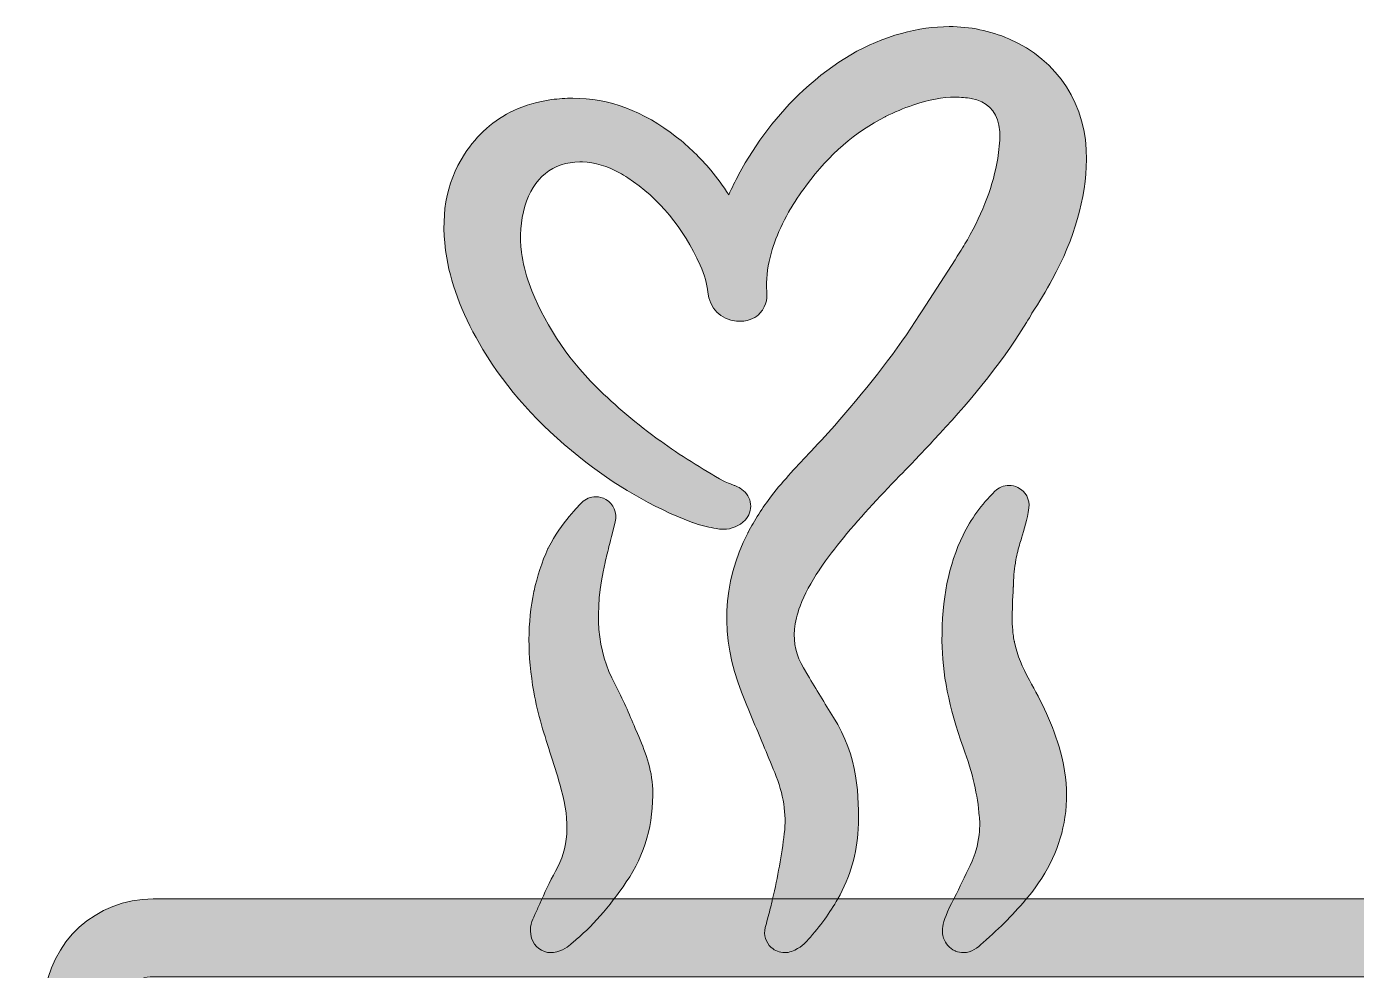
# Model space of a CAD drawing. Extents: x 44 to 1106, y -676 to 31.
# Drawn here: x 81.4 to 312.4, y -133.2 to 30.8 of the extents above; entities that cross this region are included whole.
import ezdxf

# ---------------------------------------------------------------- set-up
doc = ezdxf.new("R2010")
doc.units = 0
doc.header["$MEASUREMENT"] = 0
doc.layers.add('Layer 1', color=7, linetype='Continuous', lineweight=0)

# ---------------------------------------------------------------- blocks, each defined once
blk = doc.blocks.new('Block_2')
at = {"layer": 'Layer 1', "true_color": 0xd0a06e, "transparency": 33554687}
h = blk.add_hatch(color=33, dxfattribs=at)
h.dxf.hatch_style = 2
edge = h.paths.add_edge_path()
edge.add_spline(control_points=[(265.52, 7.7), (265.42, 0.87), (263.48, -5.95), (259.58, -13.14), (258.52, -15.11), (257.33, -17.09), (256.05, -19.03), (255.77, -19.52), (255.46, -20.05), (255.1, -20.64), (250.38, -28.39), (244.58, -35.02), (239.03, -41.02), (237.26, -42.94), (235.44, -44.83), (233.67, -46.66), (230.16, -50.3), (226.53, -54.08), (223.32, -58.02), (221.94, -59.72), (220.49, -61.56), (219.2, -63.47), (219.18, -63.51), (219.16, -63.55), (219.13, -63.58), (217.65, -65.78), (216.56, -67.84), (215.78, -69.88), (215.25, -71.29), (214.93, -72.65), (214.81, -73.92), (214.81, -73.92), (214.81, -73.96), (214.81, -73.96), (214.61, -76.32), (215.13, -78.51), (216.39, -80.64), (216.39, -80.64), (217.13, -81.89), (217.13, -81.89), (218.57, -84.32), (220.06, -86.82), (221.58, -89.22), (225.85, -95.93), (226.11, -103.12), (225.86, -108.64), (225.67, -112.88), (224.52, -116.86), (222.32, -120.77), (222.32, -120.77), (211.01, -120.77), (211.01, -120.77), (211.89, -116.97), (212.58, -113.14), (213.04, -109.4), (213.46, -106.05), (212.91, -102.59), (211.37, -98.81), (210.7, -97.19), (210.03, -95.57), (209.36, -93.95), (208.11, -90.97), (206.84, -87.9), (205.63, -84.85), (201.86, -75.27), (202.21, -65.97), (206.69, -57.21), (206.71, -57.19), (206.72, -57.16), (206.74, -57.13), (207.84, -54.98), (209.21, -52.83), (210.82, -50.75), (212.98, -47.95), (215.38, -45.42), (217.7, -42.97), (219.27, -41.32), (220.88, -39.61), (222.36, -37.89), (227.97, -31.32), (232.66, -25.47), (236.51, -19.31), (236.51, -19.31), (236.97, -18.57), (236.97, -18.57), (236.97, -18.57), (242.7, -9.72), (242.7, -9.72), (242.7, -9.72), (243.09, -9.11), (243.09, -9.11), (243.71, -8.15), (244.29, -7.2), (244.84, -6.24), (247.63, -1.38), (249.35, 3.24), (250.1, 7.88), (250.32, 9.25), (250.52, 10.71), (250.47, 12.1), (250.47, 12.1), (250.47, 12.13), (250.47, 12.13), (250.45, 12.65), (250.39, 13.16), (250.29, 13.63), (249.77, 16.28), (248.25, 17.75), (245.52, 18.27), (244.62, 18.44), (243.68, 18.53), (242.73, 18.53), (240.53, 18.53), (238.2, 18.09), (235.39, 17.14), (233.75, 16.59), (232.15, 15.92), (230.64, 15.16), (230.61, 15.14), (230.58, 15.13), (230.55, 15.12), (225.35, 12.47), (220.88, 8.59), (216.89, 3.25), (215.73, 1.7), (214.75, 0.23), (213.91, -1.24), (213.9, -1.25), (213.9, -1.26), (213.89, -1.27), (213.73, -1.55), (213.57, -1.84), (213.41, -2.14), (212.44, -3.93), (211.7, -5.66), (211.11, -7.44), (210.9, -8.09), (210.72, -8.7), (210.57, -9.31), (210.07, -11.25), (209.88, -13.25), (210, -15.27), (210.04, -15.85), (210.14, -17.62), (208.81, -19.03), (208.22, -19.66), (207.15, -20.4), (205.41, -20.4), (205.19, -20.4), (204.98, -20.39), (204.74, -20.37), (201.97, -20.12), (200.01, -18.16), (199.76, -15.35), (199.63, -13.91), (199.2, -12.43), (198.41, -10.68), (195.46, -4.1), (191.35, 0.87), (185.84, 4.52), (185.37, 4.83), (184.9, 5.12), (184.42, 5.38), (182.28, 6.56), (180.18, 7.17), (178, 7.27), (177.85, 7.27), (177.69, 7.27), (177.52, 7.27), (172.87, 7.27), (169.39, 4.47), (167.98, -0.42), (167.23, -3), (167.03, -5.69), (167.38, -8.42), (167.38, -8.44), (167.39, -8.46), (167.39, -8.49), (167.62, -10.22), (168.07, -12.04), (168.74, -13.87), (171.14, -20.47), (175.06, -26.51), (180.38, -31.8), (183.75, -35.15), (187.48, -38.31), (191.48, -41.19), (191.48, -41.19), (191.51, -41.21), (191.51, -41.21), (194.92, -43.67), (198.63, -46.01), (202.54, -48.17), (202.83, -48.33), (203.24, -48.48), (203.67, -48.65), (203.79, -48.7), (204.12, -48.82), (204.12, -48.82), (204.28, -48.89), (204.44, -48.95), (204.59, -49.01), (205.04, -49.19), (205.38, -49.44), (205.58, -49.58), (205.61, -49.61), (205.63, -49.62), (205.65, -49.63), (206.52, -50.21), (207.08, -51.13), (207.19, -52.16), (207.3, -53.19), (206.95, -54.21), (206.23, -54.96), (205.23, -55.99), (203.88, -56.55), (202.44, -56.55), (202.44, -56.55), (202.37, -56.55), (202.37, -56.55), (201.99, -56.54), (201.6, -56.5), (201.21, -56.42), (201.21, -56.42), (200.81, -56.34), (200.81, -56.34), (199.62, -56.1), (198.39, -55.86), (197.12, -55.39), (197.05, -55.37), (196.97, -55.34), (196.9, -55.31), (190.1, -52.7), (183.71, -48.98), (177.37, -43.93), (170.36, -38.34), (164.89, -32.25), (160.69, -25.29), (157.35, -19.78), (155.3, -14.58), (154.41, -9.4), (153.21, -2.36), (154.21, 3.53), (157.48, 8.61), (159.68, 12.01), (162.57, 14.57), (166.08, 16.21), (168.07, 17.14), (170.27, 17.77), (172.62, 18.09), (173.84, 18.25), (175.07, 18.34), (176.28, 18.34), (182.62, 18.34), (188.52, 16.14), (194.32, 11.6), (196.45, 9.94), (198.45, 8), (200.26, 5.83), (201.37, 4.5), (202.41, 3.09), (203.4, 1.57), (203.95, 2.76), (204.52, 3.92), (205.11, 5.04), (208.08, 10.6), (211.86, 15.53), (216.36, 19.71), (221.71, 24.68), (227.28, 27.92), (233.38, 29.6), (236.23, 30.39), (239.02, 30.78), (241.7, 30.78), (245.29, 30.78), (248.77, 30.07), (252.05, 28.65), (260.61, 24.97), (265.65, 17.13), (265.52, 7.7)], knot_values=[0, 0, 0, 0, 1, 1, 1, 2, 2, 2, 3, 3, 3, 4, 4, 4, 5, 5, 5, 6, 6, 6, 7, 7, 7, 8, 8, 8, 9, 9, 9, 10, 10, 10, 11, 11, 11, 12, 12, 12, 13, 13, 13, 14, 14, 14, 15, 15, 15, 16, 16, 16, 17, 17, 17, 18, 18, 18, 19, 19, 19, 20, 20, 20, 21, 21, 21, 22, 22, 22, 23, 23, 23, 24, 24, 24, 25, 25, 25, 26, 26, 26, 27, 27, 27, 28, 28, 28, 29, 29, 29, 30, 30, 30, 31, 31, 31, 32, 32, 32, 33, 33, 33, 34, 34, 34, 35, 35, 35, 36, 36, 36, 37, 37, 37, 38, 38, 38, 39, 39, 39, 40, 40, 40, 41, 41, 41, 42, 42, 42, 43, 43, 43, 44, 44, 44, 45, 45, 45, 46, 46, 46, 47, 47, 47, 48, 48, 48, 49, 49, 49, 50, 50, 50, 51, 51, 51, 52, 52, 52, 53, 53, 53, 54, 54, 54, 55, 55, 55, 56, 56, 56, 57, 57, 57, 58, 58, 58, 59, 59, 59, 60, 60, 60, 61, 61, 61, 62, 62, 62, 63, 63, 63, 64, 64, 64, 65, 65, 65, 66, 66, 66, 67, 67, 67, 68, 68, 68, 69, 69, 69, 70, 70, 70, 71, 71, 71, 72, 72, 72, 73, 73, 73, 74, 74, 74, 75, 75, 75, 76, 76, 76, 77, 77, 77, 78, 78, 78, 79, 79, 79, 80, 80, 80, 81, 81, 81, 82, 82, 82, 83, 83, 83, 84, 84, 84, 85, 85, 85, 86, 86, 86, 87, 87, 87, 88, 88, 88, 89, 89, 89, 90, 90, 90, 91, 91, 91, 92, 92, 92, 93, 93, 93, 93], degree=3, periodic=0)
h = blk.add_hatch(color=33, dxfattribs=at)
h.dxf.hatch_style = 2
edge = h.paths.add_edge_path()
edge.add_spline(control_points=[(244.14, -130.1), (243.68, -130.1), (243.21, -130.01), (242.77, -129.82), (242.74, -129.81), (242.71, -129.8), (242.68, -129.78), (241.73, -129.35), (241.03, -128.56), (240.7, -127.56), (240.32, -126.4), (240.19, -124.84), (242.96, -119.87), (243.81, -118.05), (244.72, -116.15), (245.65, -114.22), (245.94, -113.61), (246.17, -112.99), (246.33, -112.39), (246.87, -110.34), (246.99, -108.69), (246.99, -107.67), (246.99, -107.04), (246.94, -106.7), (246.94, -106.7), (246.94, -106.67), (246.94, -106.63), (246.93, -106.6), (246.92, -106.54), (246.92, -106.47), (246.91, -106.41), (246.63, -102.76), (245.75, -98.94), (244.12, -94.4), (241.63, -87.43), (240.45, -81.57), (240.43, -75.95), (240.39, -68.65), (241.55, -62.8), (244.1, -57.55), (245.47, -54.75), (247.22, -52.33), (249.62, -49.94), (250.28, -49.28), (251.15, -48.92), (252.07, -48.92), (252.61, -48.92), (253.14, -49.05), (253.61, -49.28), (254.95, -49.94), (255.72, -51.38), (255.52, -52.85), (255.25, -54.92), (254.72, -56.6), (254.25, -58.09), (254.13, -58.49), (254, -58.88), (253.89, -59.28), (253.6, -60.25), (253.37, -61.25), (253.2, -62.26), (253.19, -62.33), (253.18, -62.4), (253.17, -62.46), (252.97, -63.73), (252.85, -65.07), (252.83, -66.44), (252.83, -66.5), (252.83, -66.57), (252.82, -66.63), (252.68, -68.78), (252.62, -70.69), (252.64, -72.29), (252.64, -72.32), (252.64, -72.36), (252.64, -72.39), (252.63, -73.14), (252.68, -73.88), (252.76, -74.6), (252.77, -74.62), (252.78, -74.75), (252.79, -74.78), (252.83, -75.22), (252.9, -75.61), (252.97, -75.93), (252.98, -75.97), (252.99, -76.01), (253, -76.04), (253.03, -76.16), (253.05, -76.28), (253.07, -76.39), (253.52, -78.41), (254.36, -80.51), (255.62, -82.78), (257.58, -86.32), (259.76, -90.56), (261.02, -95.23), (261.81, -98.16), (262.15, -101.05), (262.04, -103.84), (262.01, -104.76), (261.92, -105.69), (261.78, -106.59), (261.07, -111.49), (258.91, -116.16), (255.36, -120.44), (253.12, -123.15), (250.57, -125.74), (247.57, -128.35), (246.59, -129.28), (245.58, -130.1), (244.14, -130.1)], knot_values=[0, 0, 0, 0, 1, 1, 1, 2, 2, 2, 3, 3, 3, 4, 4, 4, 5, 5, 5, 6, 6, 6, 7, 7, 7, 8, 8, 8, 9, 9, 9, 10, 10, 10, 11, 11, 11, 12, 12, 12, 13, 13, 13, 14, 14, 14, 15, 15, 15, 16, 16, 16, 17, 17, 17, 18, 18, 18, 19, 19, 19, 20, 20, 20, 21, 21, 21, 22, 22, 22, 23, 23, 23, 24, 24, 24, 25, 25, 25, 26, 26, 26, 27, 27, 27, 28, 28, 28, 29, 29, 29, 30, 30, 30, 31, 31, 31, 32, 32, 32, 33, 33, 33, 34, 34, 34, 35, 35, 35, 36, 36, 36, 37, 37, 37, 37], degree=3, periodic=0)
h = blk.add_hatch(color=33, dxfattribs=at)
h.dxf.hatch_style = 2
edge = h.paths.add_edge_path()
edge.add_spline(control_points=[(172.48, -130.1), (170.95, -130.1), (169.58, -129.07), (169.14, -127.6), (168.6, -125.74), (169.33, -124.27), (169.65, -123.64), (169.68, -123.57), (169.7, -123.53), (169.72, -123.49), (170.01, -122.87), (170.29, -122.24), (170.56, -121.62), (171.4, -119.76), (172.26, -117.82), (173.31, -115.95), (175.56, -111.96), (175.87, -107.45), (174.31, -101.75), (173.78, -99.83), (173.15, -97.87), (172.55, -95.97), (171.4, -92.39), (170.22, -88.69), (169.53, -84.8), (168.4, -78.45), (168.41, -72.75), (169.55, -67.37), (169.55, -67.33), (169.56, -67.3), (169.57, -67.26), (170.11, -64.72), (170.93, -62.25), (171.98, -59.91), (172.01, -59.84), (172.05, -59.77), (172.08, -59.7), (174.39, -55.35), (177.45, -52.31), (177.86, -51.91), (178.51, -51.26), (179.38, -50.9), (180.31, -50.9), (180.9, -50.9), (181.5, -51.05), (182.02, -51.35), (183.38, -52.11), (184.06, -53.71), (183.68, -55.23), (183.68, -55.23), (183.07, -57.62), (183.07, -57.62), (183.07, -57.62), (183.02, -57.83), (183.02, -57.83), (183.02, -57.83), (182.84, -58.52), (182.84, -58.52), (182.84, -58.52), (182.71, -59.04), (182.71, -59.04), (182.38, -60.34), (182.14, -61.35), (181.92, -62.3), (179.94, -71.05), (180.47, -77.59), (183.64, -83.49), (184.99, -86.01), (186.09, -88.62), (187.16, -91.14), (187.16, -91.14), (187.52, -92.01), (187.52, -92.01), (188.77, -94.97), (190.06, -98.03), (190.18, -101.72), (190.37, -107.65), (188.83, -113.07), (185.6, -117.82), (182.57, -122.26), (179.62, -125.61), (176.29, -128.35), (176.25, -128.39), (176.2, -128.43), (176.15, -128.47), (175.58, -128.96), (174.55, -129.86), (172.94, -130.07), (172.79, -130.09), (172.63, -130.1), (172.48, -130.1)], knot_values=[0, 0, 0, 0, 1, 1, 1, 2, 2, 2, 3, 3, 3, 4, 4, 4, 5, 5, 5, 6, 6, 6, 7, 7, 7, 8, 8, 8, 9, 9, 9, 10, 10, 10, 11, 11, 11, 12, 12, 12, 13, 13, 13, 14, 14, 14, 15, 15, 15, 16, 16, 16, 17, 17, 17, 18, 18, 18, 19, 19, 19, 20, 20, 20, 21, 21, 21, 22, 22, 22, 23, 23, 23, 24, 24, 24, 25, 25, 25, 26, 26, 26, 27, 27, 27, 28, 28, 28, 29, 29, 29, 30, 30, 30, 30], degree=3, periodic=0)
h = blk.add_hatch(color=33, dxfattribs=at)
h.dxf.hatch_style = 2
edge = h.paths.add_edge_path()
edge.add_spline(control_points=[(343.27, -148.36), (343.25, -150.65), (343.19, -152.96), (343.1, -155.27), (342.94, -159.21), (342.66, -163.18), (342.28, -167.09), (342.23, -167.64), (342.18, -168.19), (342.12, -168.74), (342.11, -168.85), (342.09, -168.96), (342.08, -169.07), (341.75, -172.21), (341.34, -175.33), (340.88, -178.35), (339.8, -185.44), (338.35, -192.44), (336.56, -199.15), (336.54, -199.25), (336.51, -199.35), (336.48, -199.45), (334.56, -206.62), (332.22, -213.57), (329.52, -220.19), (328.7, -222.2), (327.85, -224.18), (326.96, -226.12), (325.87, -228.52), (324.7, -230.92), (323.5, -233.24), (323.2, -233.81), (322.91, -234.37), (322.6, -234.94), (321.07, -237.81), (319.44, -240.64), (317.74, -243.38), (316.16, -245.92), (314.52, -248.4), (312.81, -250.8), (311.68, -252.4), (310.51, -253.98), (309.32, -255.52), (308.58, -256.47), (307.84, -257.41), (307.08, -258.33), (306.78, -258.71), (306.47, -259.09), (306.15, -259.47), (305.53, -260.21), (304.9, -260.96), (304.25, -261.71), (303.64, -262.42), (302.75, -262.85), (301.81, -262.9), (298.51, -263.08), (295.46, -263.23), (292.46, -263.38), (292.41, -263.38), (292.35, -263.38), (292.3, -263.38), (290.94, -263.38), (289.69, -262.58), (289.13, -261.35), (288.54, -260.04), (288.79, -258.53), (289.79, -257.5), (290.1, -257.17), (290.42, -256.84), (290.73, -256.5), (293.05, -254.03), (295.28, -251.45), (297.39, -248.8), (303.07, -241.69), (308.08, -233.82), (312.31, -225.41), (314.41, -221.22), (316.34, -216.87), (318.07, -212.37), (320.15, -207.02), (321.95, -201.46), (323.48, -195.73), (324.33, -192.55), (325.1, -189.31), (325.78, -186.02), (327.07, -179.77), (328.06, -173.35), (328.73, -166.83), (329.89, -155.4), (329.86, -145.67), (329.62, -139.52), (329.51, -136.59), (327.12, -134.29), (324.18, -134.29), (324.18, -134.29), (103.39, -134.29), (103.39, -134.29), (100.56, -134.29), (98.23, -136.4), (97.98, -139.2), (96.32, -157.64), (97.67, -174.1), (100.87, -188.61), (103.26, -199.43), (106.67, -209.17), (110.61, -217.83), (118.9, -236.04), (129.53, -249.48), (137.93, -258.27), (138.26, -258.61), (138.58, -258.95), (138.91, -259.27), (139.9, -260.29), (140.17, -261.8), (139.6, -263.1), (139.04, -264.37), (137.79, -265.18), (136.42, -265.18), (136.38, -265.18), (136.35, -265.18), (136.31, -265.18), (133.53, -265.09), (130.51, -265), (127.09, -264.87), (126.14, -264.84), (125.24, -264.42), (124.61, -263.71), (122.84, -261.73), (121.12, -259.7), (119.46, -257.63), (113.03, -249.67), (107.39, -241.13), (102.61, -232.14), (87.52, -203.77), (81.43, -172.09), (84.51, -137.98), (85.4, -128.17), (93.52, -120.77), (103.39, -120.77), (103.39, -120.77), (324.18, -120.77), (324.18, -120.77), (334.41, -120.77), (342.74, -128.78), (343.13, -139), (343.25, -142.07), (343.29, -145.2), (343.27, -148.36)], knot_values=[0, 0, 0, 0, 1, 1, 1, 2, 2, 2, 3, 3, 3, 4, 4, 4, 5, 5, 5, 6, 6, 6, 7, 7, 7, 8, 8, 8, 9, 9, 9, 10, 10, 10, 11, 11, 11, 12, 12, 12, 13, 13, 13, 14, 14, 14, 15, 15, 15, 16, 16, 16, 17, 17, 17, 18, 18, 18, 19, 19, 19, 20, 20, 20, 21, 21, 21, 22, 22, 22, 23, 23, 23, 24, 24, 24, 25, 25, 25, 26, 26, 26, 27, 27, 27, 28, 28, 28, 29, 29, 29, 30, 30, 30, 31, 31, 31, 32, 32, 32, 33, 33, 33, 34, 34, 34, 35, 35, 35, 36, 36, 36, 37, 37, 37, 38, 38, 38, 39, 39, 39, 40, 40, 40, 41, 41, 41, 42, 42, 42, 43, 43, 43, 44, 44, 44, 45, 45, 45, 46, 46, 46, 47, 47, 47, 48, 48, 48, 49, 49, 49, 49], degree=3, periodic=0)
h = blk.add_hatch(color=33, dxfattribs=at)
h.dxf.hatch_style = 2
edge = h.paths.add_edge_path()
edge.add_spline(control_points=[(222.32, -120.77), (221, -123.13), (219.3, -125.47), (217.19, -127.83), (216.73, -128.35), (215.87, -129.32), (214.3, -129.89), (213.91, -130.03), (213.51, -130.1), (213.1, -130.1), (212.24, -130.1), (211.41, -129.78), (210.77, -129.2), (209.81, -128.33), (209.41, -127.01), (209.73, -125.76), (209.86, -125.25), (209.99, -124.76), (210.12, -124.27), (210.12, -124.27), (210.14, -124.22), (210.14, -124.22), (210.41, -123.16), (210.68, -122.17), (210.91, -121.18), (210.94, -121.05), (210.97, -120.91), (211.01, -120.77), (211.01, -120.77), (222.32, -120.77), (222.32, -120.77)], knot_values=[0, 0, 0, 0, 1, 1, 1, 2, 2, 2, 3, 3, 3, 4, 4, 4, 5, 5, 5, 6, 6, 6, 7, 7, 7, 8, 8, 8, 9, 9, 9, 10, 10, 10, 10], degree=3, periodic=0)
at = {"layer": 'Layer 1'}
for points, knots in [([(265.52, 7.7), (265.42, 0.87), (263.48, -5.95), (259.58, -13.14), (258.52, -15.11), (257.33, -17.09), (256.05, -19.03), (255.77, -19.52), (255.46, -20.05), (255.1, -20.64), (250.38, -28.39), (244.58, -35.02), (239.03, -41.02), (237.26, -42.94), (235.44, -44.83), (233.67, -46.66), (230.16, -50.3), (226.53, -54.08), (223.32, -58.02), (221.94, -59.72), (220.49, -61.56), (219.2, -63.47), (219.18, -63.51), (219.16, -63.55), (219.13, -63.58), (217.65, -65.78), (216.56, -67.84), (215.78, -69.88), (215.25, -71.29), (214.93, -72.65), (214.81, -73.92), (214.81, -73.92), (214.81, -73.96), (214.81, -73.96), (214.61, -76.32), (215.13, -78.51), (216.39, -80.64), (216.39, -80.64), (217.13, -81.89), (217.13, -81.89), (218.57, -84.32), (220.06, -86.82), (221.58, -89.22), (225.85, -95.93), (226.11, -103.12), (225.86, -108.64), (225.67, -112.88), (224.52, -116.86), (222.32, -120.77), (222.32, -120.77), (211.01, -120.77), (211.01, -120.77), (211.89, -116.97), (212.58, -113.14), (213.04, -109.4), (213.46, -106.05), (212.91, -102.59), (211.37, -98.81), (210.7, -97.19), (210.03, -95.57), (209.36, -93.95), (208.11, -90.97), (206.84, -87.9), (205.63, -84.85), (201.86, -75.27), (202.21, -65.97), (206.69, -57.21), (206.71, -57.19), (206.72, -57.16), (206.74, -57.13), (207.84, -54.98), (209.21, -52.83), (210.82, -50.75), (212.98, -47.95), (215.38, -45.42), (217.7, -42.97), (219.27, -41.32), (220.88, -39.61), (222.36, -37.89), (227.97, -31.32), (232.66, -25.47), (236.51, -19.31), (236.51, -19.31), (236.97, -18.57), (236.97, -18.57), (236.97, -18.57), (242.7, -9.72), (242.7, -9.72), (242.7, -9.72), (243.09, -9.11), (243.09, -9.11), (243.71, -8.15), (244.29, -7.2), (244.84, -6.24), (247.63, -1.38), (249.35, 3.24), (250.1, 7.88), (250.32, 9.25), (250.52, 10.71), (250.47, 12.1), (250.47, 12.1), (250.47, 12.13), (250.47, 12.13), (250.45, 12.65), (250.39, 13.16), (250.29, 13.63), (249.77, 16.28), (248.25, 17.75), (245.52, 18.27), (244.62, 18.44), (243.68, 18.53), (242.73, 18.53), (240.53, 18.53), (238.2, 18.09), (235.39, 17.14), (233.75, 16.59), (232.15, 15.92), (230.64, 15.16), (230.61, 15.14), (230.58, 15.13), (230.55, 15.12), (225.35, 12.47), (220.88, 8.59), (216.89, 3.25), (215.73, 1.7), (214.75, 0.23), (213.91, -1.24), (213.9, -1.25), (213.9, -1.26), (213.89, -1.27), (213.73, -1.55), (213.57, -1.84), (213.41, -2.14), (212.44, -3.93), (211.7, -5.66), (211.11, -7.44), (210.9, -8.09), (210.72, -8.7), (210.57, -9.31), (210.07, -11.25), (209.88, -13.25), (210, -15.27), (210.04, -15.85), (210.14, -17.62), (208.81, -19.03), (208.22, -19.66), (207.15, -20.4), (205.41, -20.4), (205.19, -20.4), (204.98, -20.39), (204.74, -20.37), (201.97, -20.12), (200.01, -18.16), (199.76, -15.35), (199.63, -13.91), (199.2, -12.43), (198.41, -10.68), (195.46, -4.1), (191.35, 0.87), (185.84, 4.52), (185.37, 4.83), (184.9, 5.12), (184.42, 5.38), (182.28, 6.56), (180.18, 7.17), (178, 7.27), (177.85, 7.27), (177.69, 7.27), (177.52, 7.27), (172.87, 7.27), (169.39, 4.47), (167.98, -0.42), (167.23, -3), (167.03, -5.69), (167.38, -8.42), (167.38, -8.44), (167.39, -8.46), (167.39, -8.49), (167.62, -10.22), (168.07, -12.04), (168.74, -13.87), (171.14, -20.47), (175.06, -26.51), (180.38, -31.8), (183.75, -35.15), (187.48, -38.31), (191.48, -41.19), (191.48, -41.19), (191.51, -41.21), (191.51, -41.21), (194.92, -43.67), (198.63, -46.01), (202.54, -48.17), (202.83, -48.33), (203.24, -48.48), (203.67, -48.65), (203.79, -48.7), (204.12, -48.82), (204.12, -48.82), (204.28, -48.89), (204.44, -48.95), (204.59, -49.01), (205.04, -49.19), (205.38, -49.44), (205.58, -49.58), (205.61, -49.61), (205.63, -49.62), (205.65, -49.63), (206.52, -50.21), (207.08, -51.13), (207.19, -52.16), (207.3, -53.19), (206.95, -54.21), (206.23, -54.96), (205.23, -55.99), (203.88, -56.55), (202.44, -56.55), (202.44, -56.55), (202.37, -56.55), (202.37, -56.55), (201.99, -56.54), (201.6, -56.5), (201.21, -56.42), (201.21, -56.42), (200.81, -56.34), (200.81, -56.34), (199.62, -56.1), (198.39, -55.86), (197.12, -55.39), (197.05, -55.37), (196.97, -55.34), (196.9, -55.31), (190.1, -52.7), (183.71, -48.98), (177.37, -43.93), (170.36, -38.34), (164.89, -32.25), (160.69, -25.29), (157.35, -19.78), (155.3, -14.58), (154.41, -9.4), (153.21, -2.36), (154.21, 3.53), (157.48, 8.61), (159.68, 12.01), (162.57, 14.57), (166.08, 16.21), (168.07, 17.14), (170.27, 17.77), (172.62, 18.09), (173.84, 18.25), (175.07, 18.34), (176.28, 18.34), (182.62, 18.34), (188.52, 16.14), (194.32, 11.6), (196.45, 9.94), (198.45, 8), (200.26, 5.83), (201.37, 4.5), (202.41, 3.09), (203.4, 1.57), (203.95, 2.76), (204.52, 3.92), (205.11, 5.04), (208.08, 10.6), (211.86, 15.53), (216.36, 19.71), (221.71, 24.68), (227.28, 27.92), (233.38, 29.6), (236.23, 30.39), (239.02, 30.78), (241.7, 30.78), (245.29, 30.78), (248.77, 30.07), (252.05, 28.65), (260.61, 24.97), (265.65, 17.13), (265.52, 7.7)], [0, 0, 0, 0, 1, 1, 1, 2, 2, 2, 3, 3, 3, 4, 4, 4, 5, 5, 5, 6, 6, 6, 7, 7, 7, 8, 8, 8, 9, 9, 9, 10, 10, 10, 11, 11, 11, 12, 12, 12, 13, 13, 13, 14, 14, 14, 15, 15, 15, 16, 16, 16, 17, 17, 17, 18, 18, 18, 19, 19, 19, 20, 20, 20, 21, 21, 21, 22, 22, 22, 23, 23, 23, 24, 24, 24, 25, 25, 25, 26, 26, 26, 27, 27, 27, 28, 28, 28, 29, 29, 29, 30, 30, 30, 31, 31, 31, 32, 32, 32, 33, 33, 33, 34, 34, 34, 35, 35, 35, 36, 36, 36, 37, 37, 37, 38, 38, 38, 39, 39, 39, 40, 40, 40, 41, 41, 41, 42, 42, 42, 43, 43, 43, 44, 44, 44, 45, 45, 45, 46, 46, 46, 47, 47, 47, 48, 48, 48, 49, 49, 49, 50, 50, 50, 51, 51, 51, 52, 52, 52, 53, 53, 53, 54, 54, 54, 55, 55, 55, 56, 56, 56, 57, 57, 57, 58, 58, 58, 59, 59, 59, 60, 60, 60, 61, 61, 61, 62, 62, 62, 63, 63, 63, 64, 64, 64, 65, 65, 65, 66, 66, 66, 67, 67, 67, 68, 68, 68, 69, 69, 69, 70, 70, 70, 71, 71, 71, 72, 72, 72, 73, 73, 73, 74, 74, 74, 75, 75, 75, 76, 76, 76, 77, 77, 77, 78, 78, 78, 79, 79, 79, 80, 80, 80, 81, 81, 81, 82, 82, 82, 83, 83, 83, 84, 84, 84, 85, 85, 85, 86, 86, 86, 87, 87, 87, 88, 88, 88, 89, 89, 89, 90, 90, 90, 91, 91, 91, 92, 92, 92, 93, 93, 93, 93]), ([(244.14, -130.1), (243.68, -130.1), (243.21, -130.01), (242.77, -129.82), (242.74, -129.81), (242.71, -129.8), (242.68, -129.78), (241.73, -129.35), (241.03, -128.56), (240.7, -127.56), (240.32, -126.4), (240.19, -124.84), (242.96, -119.87), (243.81, -118.05), (244.72, -116.15), (245.65, -114.22), (245.94, -113.61), (246.17, -112.99), (246.33, -112.39), (246.87, -110.34), (246.99, -108.69), (246.99, -107.67), (246.99, -107.04), (246.94, -106.7), (246.94, -106.7), (246.94, -106.67), (246.94, -106.63), (246.93, -106.6), (246.92, -106.54), (246.92, -106.47), (246.91, -106.41), (246.63, -102.76), (245.75, -98.94), (244.12, -94.4), (241.63, -87.43), (240.45, -81.57), (240.43, -75.95), (240.39, -68.65), (241.55, -62.8), (244.1, -57.55), (245.47, -54.75), (247.22, -52.33), (249.62, -49.94), (250.28, -49.28), (251.15, -48.92), (252.07, -48.92), (252.61, -48.92), (253.14, -49.05), (253.61, -49.28), (254.95, -49.94), (255.72, -51.38), (255.52, -52.85), (255.25, -54.92), (254.72, -56.6), (254.25, -58.09), (254.13, -58.49), (254, -58.88), (253.89, -59.28), (253.6, -60.25), (253.37, -61.25), (253.2, -62.26), (253.19, -62.33), (253.18, -62.4), (253.17, -62.46), (252.97, -63.73), (252.85, -65.07), (252.83, -66.44), (252.83, -66.5), (252.83, -66.57), (252.82, -66.63), (252.68, -68.78), (252.62, -70.69), (252.64, -72.29), (252.64, -72.32), (252.64, -72.36), (252.64, -72.39), (252.63, -73.14), (252.68, -73.88), (252.76, -74.6), (252.77, -74.62), (252.78, -74.75), (252.79, -74.78), (252.83, -75.22), (252.9, -75.61), (252.97, -75.93), (252.98, -75.97), (252.99, -76.01), (253, -76.04), (253.03, -76.16), (253.05, -76.28), (253.07, -76.39), (253.52, -78.41), (254.36, -80.51), (255.62, -82.78), (257.58, -86.32), (259.76, -90.56), (261.02, -95.23), (261.81, -98.16), (262.15, -101.05), (262.04, -103.84), (262.01, -104.76), (261.92, -105.69), (261.78, -106.59), (261.07, -111.49), (258.91, -116.16), (255.36, -120.44), (253.12, -123.15), (250.57, -125.74), (247.57, -128.35), (246.59, -129.28), (245.58, -130.1), (244.14, -130.1)], [0, 0, 0, 0, 1, 1, 1, 2, 2, 2, 3, 3, 3, 4, 4, 4, 5, 5, 5, 6, 6, 6, 7, 7, 7, 8, 8, 8, 9, 9, 9, 10, 10, 10, 11, 11, 11, 12, 12, 12, 13, 13, 13, 14, 14, 14, 15, 15, 15, 16, 16, 16, 17, 17, 17, 18, 18, 18, 19, 19, 19, 20, 20, 20, 21, 21, 21, 22, 22, 22, 23, 23, 23, 24, 24, 24, 25, 25, 25, 26, 26, 26, 27, 27, 27, 28, 28, 28, 29, 29, 29, 30, 30, 30, 31, 31, 31, 32, 32, 32, 33, 33, 33, 34, 34, 34, 35, 35, 35, 36, 36, 36, 37, 37, 37, 37]), ([(172.48, -130.1), (170.95, -130.1), (169.58, -129.07), (169.14, -127.6), (168.6, -125.74), (169.33, -124.27), (169.65, -123.64), (169.68, -123.57), (169.7, -123.53), (169.72, -123.49), (170.01, -122.87), (170.29, -122.24), (170.56, -121.62), (171.4, -119.76), (172.26, -117.82), (173.31, -115.95), (175.56, -111.96), (175.87, -107.45), (174.31, -101.75), (173.78, -99.83), (173.15, -97.87), (172.55, -95.97), (171.4, -92.39), (170.22, -88.69), (169.53, -84.8), (168.4, -78.45), (168.41, -72.75), (169.55, -67.37), (169.55, -67.33), (169.56, -67.3), (169.57, -67.26), (170.11, -64.72), (170.93, -62.25), (171.98, -59.91), (172.01, -59.84), (172.05, -59.77), (172.08, -59.7), (174.39, -55.35), (177.45, -52.31), (177.86, -51.91), (178.51, -51.26), (179.38, -50.9), (180.31, -50.9), (180.9, -50.9), (181.5, -51.05), (182.02, -51.35), (183.38, -52.11), (184.06, -53.71), (183.68, -55.23), (183.68, -55.23), (183.07, -57.62), (183.07, -57.62), (183.07, -57.62), (183.02, -57.83), (183.02, -57.83), (183.02, -57.83), (182.84, -58.52), (182.84, -58.52), (182.84, -58.52), (182.71, -59.04), (182.71, -59.04), (182.38, -60.34), (182.14, -61.35), (181.92, -62.3), (179.94, -71.05), (180.47, -77.59), (183.64, -83.49), (184.99, -86.01), (186.09, -88.62), (187.16, -91.14), (187.16, -91.14), (187.52, -92.01), (187.52, -92.01), (188.77, -94.97), (190.06, -98.03), (190.18, -101.72), (190.37, -107.65), (188.83, -113.07), (185.6, -117.82), (182.57, -122.26), (179.62, -125.61), (176.29, -128.35), (176.25, -128.39), (176.2, -128.43), (176.15, -128.47), (175.58, -128.96), (174.55, -129.86), (172.94, -130.07), (172.79, -130.09), (172.63, -130.1), (172.48, -130.1)], [0, 0, 0, 0, 1, 1, 1, 2, 2, 2, 3, 3, 3, 4, 4, 4, 5, 5, 5, 6, 6, 6, 7, 7, 7, 8, 8, 8, 9, 9, 9, 10, 10, 10, 11, 11, 11, 12, 12, 12, 13, 13, 13, 14, 14, 14, 15, 15, 15, 16, 16, 16, 17, 17, 17, 18, 18, 18, 19, 19, 19, 20, 20, 20, 21, 21, 21, 22, 22, 22, 23, 23, 23, 24, 24, 24, 25, 25, 25, 26, 26, 26, 27, 27, 27, 28, 28, 28, 29, 29, 29, 30, 30, 30, 30]), ([(343.27, -148.36), (343.25, -150.65), (343.19, -152.96), (343.1, -155.27), (342.94, -159.21), (342.66, -163.18), (342.28, -167.09), (342.23, -167.64), (342.18, -168.19), (342.12, -168.74), (342.11, -168.85), (342.09, -168.96), (342.08, -169.07), (341.75, -172.21), (341.34, -175.33), (340.88, -178.35), (339.8, -185.44), (338.35, -192.44), (336.56, -199.15), (336.54, -199.25), (336.51, -199.35), (336.48, -199.45), (334.56, -206.62), (332.22, -213.57), (329.52, -220.19), (328.7, -222.2), (327.85, -224.18), (326.96, -226.12), (325.87, -228.52), (324.7, -230.92), (323.5, -233.24), (323.2, -233.81), (322.91, -234.37), (322.6, -234.94), (321.07, -237.81), (319.44, -240.64), (317.74, -243.38), (316.16, -245.92), (314.52, -248.4), (312.81, -250.8), (311.68, -252.4), (310.51, -253.98), (309.32, -255.52), (308.58, -256.47), (307.84, -257.41), (307.08, -258.33), (306.78, -258.71), (306.47, -259.09), (306.15, -259.47), (305.53, -260.21), (304.9, -260.96), (304.25, -261.71), (303.64, -262.42), (302.75, -262.85), (301.81, -262.9), (298.51, -263.08), (295.46, -263.23), (292.46, -263.38), (292.41, -263.38), (292.35, -263.38), (292.3, -263.38), (290.94, -263.38), (289.69, -262.58), (289.13, -261.35), (288.54, -260.04), (288.79, -258.53), (289.79, -257.5), (290.1, -257.17), (290.42, -256.84), (290.73, -256.5), (293.05, -254.03), (295.28, -251.45), (297.39, -248.8), (303.07, -241.69), (308.08, -233.82), (312.31, -225.41), (314.41, -221.22), (316.34, -216.87), (318.07, -212.37), (320.15, -207.02), (321.95, -201.46), (323.48, -195.73), (324.33, -192.55), (325.1, -189.31), (325.78, -186.02), (327.07, -179.77), (328.06, -173.35), (328.73, -166.83), (329.89, -155.4), (329.86, -145.67), (329.62, -139.52), (329.51, -136.59), (327.12, -134.29), (324.18, -134.29), (324.18, -134.29), (103.39, -134.29), (103.39, -134.29), (100.56, -134.29), (98.23, -136.4), (97.98, -139.2), (96.32, -157.64), (97.67, -174.1), (100.87, -188.61), (103.26, -199.43), (106.67, -209.17), (110.61, -217.83), (118.9, -236.04), (129.53, -249.48), (137.93, -258.27), (138.26, -258.61), (138.58, -258.95), (138.91, -259.27), (139.9, -260.29), (140.17, -261.8), (139.6, -263.1), (139.04, -264.37), (137.79, -265.18), (136.42, -265.18), (136.38, -265.18), (136.35, -265.18), (136.31, -265.18), (133.53, -265.09), (130.51, -265), (127.09, -264.87), (126.14, -264.84), (125.24, -264.42), (124.61, -263.71), (122.84, -261.73), (121.12, -259.7), (119.46, -257.63), (113.03, -249.67), (107.39, -241.13), (102.61, -232.14), (87.52, -203.77), (81.43, -172.09), (84.51, -137.98), (85.4, -128.17), (93.52, -120.77), (103.39, -120.77), (103.39, -120.77), (324.18, -120.77), (324.18, -120.77), (334.41, -120.77), (342.74, -128.78), (343.13, -139), (343.25, -142.07), (343.29, -145.2), (343.27, -148.36)], [0, 0, 0, 0, 1, 1, 1, 2, 2, 2, 3, 3, 3, 4, 4, 4, 5, 5, 5, 6, 6, 6, 7, 7, 7, 8, 8, 8, 9, 9, 9, 10, 10, 10, 11, 11, 11, 12, 12, 12, 13, 13, 13, 14, 14, 14, 15, 15, 15, 16, 16, 16, 17, 17, 17, 18, 18, 18, 19, 19, 19, 20, 20, 20, 21, 21, 21, 22, 22, 22, 23, 23, 23, 24, 24, 24, 25, 25, 25, 26, 26, 26, 27, 27, 27, 28, 28, 28, 29, 29, 29, 30, 30, 30, 31, 31, 31, 32, 32, 32, 33, 33, 33, 34, 34, 34, 35, 35, 35, 36, 36, 36, 37, 37, 37, 38, 38, 38, 39, 39, 39, 40, 40, 40, 41, 41, 41, 42, 42, 42, 43, 43, 43, 44, 44, 44, 45, 45, 45, 46, 46, 46, 47, 47, 47, 48, 48, 48, 49, 49, 49, 49]), ([(222.32, -120.77), (221, -123.13), (219.3, -125.47), (217.19, -127.83), (216.73, -128.35), (215.87, -129.32), (214.3, -129.89), (213.91, -130.03), (213.51, -130.1), (213.1, -130.1), (212.24, -130.1), (211.41, -129.78), (210.77, -129.2), (209.81, -128.33), (209.41, -127.01), (209.73, -125.76), (209.86, -125.25), (209.99, -124.76), (210.12, -124.27), (210.12, -124.27), (210.14, -124.22), (210.14, -124.22), (210.41, -123.16), (210.68, -122.17), (210.91, -121.18), (210.94, -121.05), (210.97, -120.91), (211.01, -120.77), (211.01, -120.77), (222.32, -120.77), (222.32, -120.77)], [0, 0, 0, 0, 1, 1, 1, 2, 2, 2, 3, 3, 3, 4, 4, 4, 5, 5, 5, 6, 6, 6, 7, 7, 7, 8, 8, 8, 9, 9, 9, 10, 10, 10, 10])]:
    blk.add_open_spline(points, degree=3, knots=knots, dxfattribs=at)
blk = doc.blocks.new('Block_0')
at = {"layer": 'Layer 1'}
blk.add_blockref('Block_2', (0, 0), dxfattribs=at)

msp = doc.modelspace()

# ---------------------------------------------------------------- block references
at = {"layer": 'Layer 1'}
msp.add_blockref('Block_0', (0, 0), dxfattribs=at)

doc.saveas('drawing.dxf')
